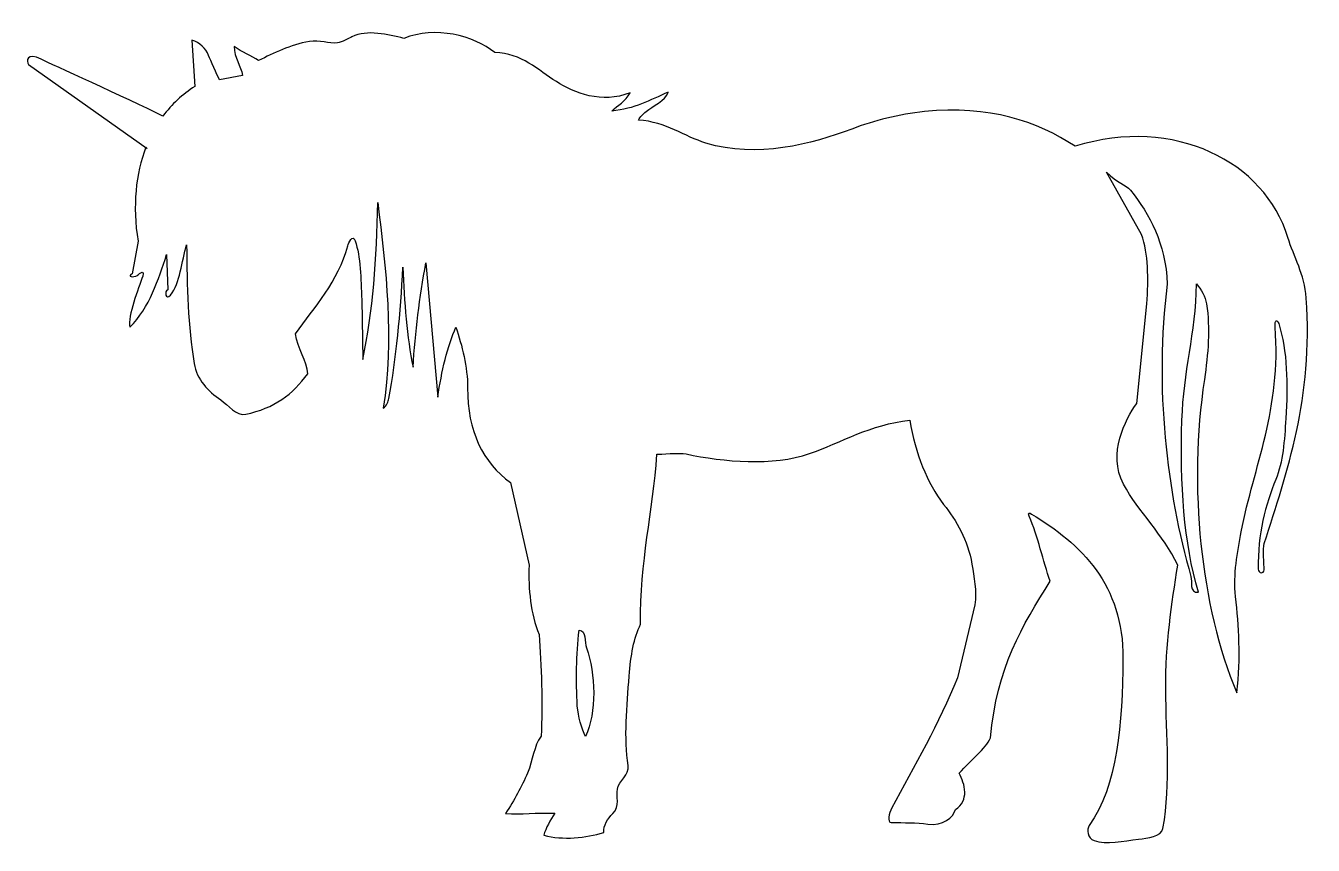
# Model space of a CAD drawing. Header units: centimetres. Extents: x -10.7 to 9.2, y -6.3 to 6.4.
import ezdxf

# ---------------------------------------------------------------- set-up
doc = ezdxf.new("R2010")
doc.units = ezdxf.units.CM
doc.header["$MEASUREMENT"] = 0
doc.layers.add('Camada 1', color=7, linetype='Continuous')

msp = doc.modelspace()

# ---------------------------------------------------------------- linework, layer by layer
at = {"layer": 'Camada 1'}
msp.add_open_spline([(-8.61253, 4.98172), (-8.47566, 5.16629), (-8.30956, 5.32137), (-8.11935, 5.44231), (-8.11935, 5.44231), (-8.11935, 5.44231), (-8.16197, 6.16145), (-8.16197, 6.16145), (-8.16197, 6.16145), (-8.03904, 6.11652), (-7.94999, 6.03858), (-7.90543, 5.92338), (-7.90543, 5.92338), (-7.87609, 5.84758), (-7.77219, 5.62657), (-7.73776, 5.54783), (-7.73776, 5.54783), (-7.73776, 5.54783), (-7.37809, 5.61464), (-7.37809, 5.61464), (-7.37809, 5.61464), (-7.40516, 5.75855), (-7.50541, 5.88989), (-7.50975, 6.05983), (-7.50975, 6.05983), (-7.38987, 5.97183), (-7.23678, 5.92238), (-7.13084, 5.84292), (-7.13084, 5.84292), (-6.8888, 5.96169), (-6.64689, 6.08687), (-6.34008, 6.14005), (-6.34008, 6.14005), (-6.18712, 6.16653), (-6.03761, 6.10081), (-5.90653, 6.11841), (-5.90653, 6.11841), (-5.84599, 6.12659), (-5.72212, 6.19093), (-5.68179, 6.2112), (-5.68179, 6.2112), (-5.44546, 6.32989), (-5.12146, 6.24618), (-4.87645, 6.18757), (-4.87645, 6.18757), (-4.39507, 6.38336), (-3.79264, 6.23403), (-3.46789, 5.96635), (-3.46789, 5.96635), (-3.04688, 5.95944), (-2.79897, 5.69293), (-2.51298, 5.51746), (-2.51298, 5.51746), (-2.23226, 5.34519), (-1.81347, 5.16604), (-1.3677, 5.34519), (-1.3677, 5.34519), (-1.44213, 5.20726), (-1.56307, 5.15146), (-1.65504, 5.06217), (-1.65504, 5.06217), (-1.29552, 5.09395), (-1.07044, 5.22997), (-0.77874, 5.35493), (-0.77874, 5.35493), (-0.82306, 5.21708), (-1.01742, 5.14332), (-1.12225, 5.0532), (-1.12225, 5.0532), (-1.16691, 5.01481), (-1.21747, 4.97004), (-1.24174, 4.92268), (-1.24174, 4.92268), (-0.80788, 4.89035), (-0.52559, 4.66691), (-0.19492, 4.56454), (-0.19492, 4.56454), (0.58782, 4.32221), (1.45539, 4.54737), (2.06634, 4.78242), (2.06634, 4.78242), (2.41644, 4.91712), (2.79625, 5.01049), (3.19442, 5.05253), (3.19442, 5.05253), (4.18978, 5.15765), (4.95033, 4.89817), (5.52929, 4.51601), (5.52929, 4.51601), (7.07356, 4.99324), (8.47111, 4.27156), (8.82706, 3.10316), (8.82706, 3.10316), (8.9212, 2.79413), (9.08572, 2.53817), (9.11207, 2.16204), (9.11207, 2.16204), (9.22105, 0.60677), (8.8165, -0.5242), (8.46133, -1.64232), (8.46133, -1.64232), (8.43733, -1.7177), (8.46059, -1.96921), (8.45834, -2.04965), (8.45834, -2.04965), (8.45649, -2.11416), (8.36759, -2.10577), (8.36685, -2.03788), (8.36685, -2.03788), (8.36029, -1.49493), (8.48189, -1.03273), (8.64085, -0.64816), (8.64085, -0.64816), (8.75168, -0.38032), (8.77523, -0.04144), (8.79558, 0.29561), (8.79558, 0.29561), (8.8277, 0.82745), (8.82106, 1.34331), (8.68655, 1.76733), (8.68655, 1.76733), (8.6702, 1.81874), (8.62019, 1.84911), (8.63048, 1.71449), (8.63048, 1.71449), (8.72734, 0.44417), (8.30361, -0.4321), (8.10481, -1.45943), (8.10481, -1.45943), (8.04385, -1.77439), (7.98054, -2.12073), (8.01715, -2.46321), (8.01715, -2.46321), (8.06602, -2.91988), (8.10235, -3.40391), (8.03477, -3.95647), (8.03477, -3.95647), (7.47295, -2.61011), (7.28457, -0.76792), (7.5327, 0.90311), (7.5327, 0.90311), (7.5912, 1.29647), (7.62549, 1.69429), (7.56649, 2.0717), (7.56649, 2.0717), (7.54879, 2.18529), (7.48, 2.29757), (7.41237, 2.38274), (7.41237, 2.38274), (7.39747, 1.61434), (7.20848, 1.02172), (7.1853, 0.26893), (7.1853, 0.26893), (7.15482, -0.71945), (7.2138, -1.62951), (7.44054, -2.39683), (7.44054, -2.39683), (7.29118, -2.41024), (7.34648, -2.2298), (7.32481, -2.15421), (7.32481, -2.15421), (6.94968, -0.84727), (6.75643, 0.78166), (6.95741, 2.38027), (6.95741, 2.38027), (6.93537, 3.01543), (6.6815, 3.46136), (6.38887, 3.83294), (6.38887, 3.83294), (6.31304, 3.9293), (6.18384, 3.94502), (6.01721, 4.11189), (6.01721, 4.11189), (6.01721, 4.11189), (6.56045, 3.14846), (6.56045, 3.14846), (6.56045, 3.14846), (6.66184, 2.84464), (6.67229, 2.46851), (6.63975, 2.07272), (6.63975, 2.07272), (6.63975, 2.07272), (6.4847, 0.53065), (6.4847, 0.53065), (6.4847, 0.53065), (6.31132, 0.27541), (6.02552, -0.24125), (6.28055, -0.71988), (6.28055, -0.71988), (6.5151, -1.1597), (6.88663, -1.48625), (7.12007, -1.97692), (7.12007, -1.97692), (7.02852, -2.57049), (6.92827, -3.20985), (6.93386, -3.89131), (6.93386, -3.89131), (6.93992, -4.63357), (7.01726, -5.3426), (6.89155, -6.05584), (6.89155, -6.05584), (6.86911, -6.18321), (6.64951, -6.21104), (6.51126, -6.22433), (6.51126, -6.22433), (6.27364, -6.24693), (6.02025, -6.31754), (5.82236, -6.24534), (5.82236, -6.24534), (5.72483, -6.20965), (5.70367, -6.0718), (5.74814, -6.00999), (5.74814, -6.00999), (6.18732, -5.4006), (6.26445, -4.42741), (6.27127, -3.42752), (6.27127, -3.42752), (6.27905, -2.28185), (5.62331, -1.64526), (4.85223, -1.18399), (4.85223, -1.18399), (4.82421, -1.16714), (4.78579, -1.15277), (4.81482, -1.21783), (4.81482, -1.21783), (4.95346, -1.5293), (5.03072, -1.91376), (5.14396, -2.22698), (5.14396, -2.22698), (4.71388, -2.90392), (4.30923, -3.57387), (4.21943, -4.65366), (4.21943, -4.65366), (4.13987, -4.82471), (3.91926, -4.99129), (3.73059, -5.20111), (3.73059, -5.20111), (3.82195, -5.36415), (3.89262, -5.62685), (3.67251, -5.76507), (3.67251, -5.76507), (3.64716, -5.8827), (3.47767, -6.02844), (3.24402, -5.99142), (3.24402, -5.99142), (3.06918, -5.96377), (2.87826, -5.96906), (2.67728, -5.96554), (2.67728, -5.96554), (2.60915, -5.9643), (2.64683, -5.81385), (2.68352, -5.74607), (2.68352, -5.74607), (3.03793, -5.09128), (3.41986, -4.43252), (3.70571, -3.72352), (3.70571, -3.72352), (3.70571, -3.72352), (3.97635, -2.59036), (3.97635, -2.59036), (3.97635, -2.59036), (4.00704, -2.37417), (3.96167, -2.16028), (3.92838, -1.96076), (3.92838, -1.96076), (3.86549, -1.58447), (3.69023, -1.29007), (3.49063, -1.03472), (3.49063, -1.03472), (3.23025, -0.70156), (3.0529, -0.24684), (2.96625, 0.26833), (2.96625, 0.26833), (2.35382, 0.20414), (1.90847, -0.07304), (1.41127, -0.24761), (1.41127, -0.24761), (0.84525, -0.44637), (0.08187, -0.37543), (-0.50333, -0.25303), (-0.50333, -0.25303), (-0.5998, -0.23284), (-0.90666, -0.25888), (-0.95463, -0.25888), (-0.95463, -0.25888), (-1.01501, -1.15092), (-1.21956, -1.9261), (-1.2081, -2.88926), (-1.2081, -2.88926), (-1.30996, -3.11085), (-1.3614, -3.36826), (-1.38492, -3.69709), (-1.38492, -3.69709), (-1.41773, -4.15765), (-1.46718, -4.6616), (-1.40077, -5.08356), (-1.40077, -5.08356), (-1.37807, -5.22789), (-1.54447, -5.31912), (-1.56783, -5.4472), (-1.56783, -5.4472), (-1.58709, -5.5524), (-1.52216, -5.71043), (-1.64006, -5.82783), (-1.64006, -5.82783), (-1.71719, -5.90443), (-1.78428, -6.01256), (-1.7796, -6.12006), (-1.7796, -6.12006), (-2.05101, -6.20639), (-2.41177, -6.24164), (-2.70876, -6.16194), (-2.70876, -6.16194), (-2.67733, -6.05052), (-2.60507, -5.92654), (-2.53567, -5.82132), (-2.53567, -5.82132), (-2.82174, -5.80939), (-3.05859, -5.84394), (-3.29965, -5.82391), (-3.29965, -5.82391), (-3.16519, -5.61949), (-3.0539, -5.41309), (-2.96006, -5.19836), (-2.96006, -5.19836), (-2.87312, -4.99992), (-2.86497, -4.77548), (-2.74985, -4.62839), (-2.74985, -4.62839), (-2.72233, -4.12214), (-2.74408, -3.52182), (-2.78089, -3.05325), (-2.78089, -3.05325), (-2.91204, -2.72157), (-2.95155, -2.35491), (-2.9358, -1.97867), (-2.9358, -1.97867), (-2.9358, -1.97867), (-3.22404, -0.69504), (-3.22404, -0.69504), (-3.22404, -0.69504), (-3.64957, -0.39794), (-3.8937, 0.10744), (-3.88971, 0.77038), (-3.88971, 0.77038), (-3.88775, 1.09979), (-3.97652, 1.4235), (-4.06965, 1.71111), (-4.06965, 1.71111), (-4.19935, 1.42131), (-4.29547, 1.02383), (-4.35035, 0.62867), (-4.35035, 0.62867), (-4.35035, 0.62867), (-4.5359, 2.7066), (-4.5359, 2.7066), (-4.5359, 2.7066), (-4.63316, 2.18018), (-4.7014, 1.63006), (-4.73529, 1.09031), (-4.73529, 1.09031), (-4.83051, 1.55402), (-4.8738, 2.10443), (-4.89116, 2.63958), (-4.89116, 2.63958), (-4.92979, 1.93282), (-4.99242, 1.22369), (-5.11034, 0.60552), (-5.11034, 0.60552), (-5.11942, 0.55821), (-5.14275, 0.49532), (-5.1971, 0.45603), (-5.1971, 0.45603), (-5.02467, 1.50095), (-5.155, 2.64276), (-5.28182, 3.64283), (-5.28182, 3.64283), (-5.2983, 2.78053), (-5.35678, 1.94764), (-5.51407, 1.2103), (-5.51407, 1.2103), (-5.51407, 1.2103), (-5.52957, 2.13679), (-5.52957, 2.13679), (-5.52957, 2.13679), (-5.54502, 2.46194), (-5.54637, 2.80537), (-5.633, 3.05061), (-5.633, 3.05061), (-5.67171, 3.16002), (-5.73439, 3.01449), (-5.74598, 2.97182), (-5.74598, 2.97182), (-5.89536, 2.42207), (-6.26274, 2.01903), (-6.5583, 1.60853), (-6.5583, 1.60853), (-6.52597, 1.37699), (-6.37852, 1.18514), (-6.36685, 0.98975), (-6.36685, 0.98975), (-6.60024, 0.67183), (-6.88795, 0.45564), (-7.3298, 0.36136), (-7.3298, 0.36136), (-7.47588, 0.33019), (-7.60153, 0.50498), (-7.71548, 0.58324), (-7.71548, 0.58324), (-7.91281, 0.71865), (-8.08846, 0.89976), (-8.12902, 1.14945), (-8.12902, 1.14945), (-8.22313, 1.72852), (-8.24234, 2.33719), (-8.2448, 2.98867), (-8.2448, 2.98867), (-8.32351, 2.73089), (-8.34489, 2.39407), (-8.49637, 2.20937), (-8.49637, 2.20937), (-8.56977, 2.11991), (-8.5963, 2.27332), (-8.53786, 2.2888), (-8.53786, 2.2888), (-8.53786, 2.2888), (-8.55495, 2.83577), (-8.55495, 2.83577), (-8.55495, 2.83577), (-8.68764, 2.45009), (-8.81554, 2.01945), (-9.12515, 1.71055), (-9.12515, 1.71055), (-9.16145, 1.88729), (-8.9909, 2.30652), (-8.92669, 2.50417), (-8.92669, 2.50417), (-8.88467, 2.63334), (-9.01728, 2.50748), (-9.00686, 2.51367), (-9.00686, 2.51367), (-9.07748, 2.47168), (-9.17387, 2.50491), (-9.08819, 2.53806), (-9.08819, 2.53806), (-9.08819, 2.53806), (-8.99884, 3.04418), (-8.99884, 3.04418), (-8.99884, 3.04418), (-9.08606, 3.59557), (-9.03515, 4.08965), (-8.87635, 4.49962), (-8.87635, 4.49962), (-8.87635, 4.49962), (-8.8546, 4.48337), (-8.8546, 4.48337), (-8.8546, 4.48337), (-8.8546, 4.48337), (-10.69544, 5.7839), (-10.69544, 5.7839), (-10.69544, 5.7839), (-10.73933, 5.8293), (-10.71743, 5.98104), (-10.4997, 5.86505), (-10.4997, 5.86505), (-10.35103, 5.78584), (-9.18295, 5.26914), (-8.61253, 4.98172)], degree=3, knots=[0, 0, 0, 0, 0.00847458, 0.00847458, 0.00847458, 0.00847458, 0.01694915, 0.01694915, 0.01694915, 0.01694915, 0.02542373, 0.02542373, 0.02542373, 0.02542373, 0.03389831, 0.03389831, 0.03389831, 0.03389831, 0.04237288, 0.04237288, 0.04237288, 0.04237288, 0.05084746, 0.05084746, 0.05084746, 0.05084746, 0.05932203, 0.05932203, 0.05932203, 0.05932203, 0.06779661, 0.06779661, 0.06779661, 0.06779661, 0.07627119, 0.07627119, 0.07627119, 0.07627119, 0.08474576, 0.08474576, 0.08474576, 0.08474576, 0.09322034, 0.09322034, 0.09322034, 0.09322034, 0.10169492, 0.10169492, 0.10169492, 0.10169492, 0.11016949, 0.11016949, 0.11016949, 0.11016949, 0.11864407, 0.11864407, 0.11864407, 0.11864407, 0.12711864, 0.12711864, 0.12711864, 0.12711864, 0.13559322, 0.13559322, 0.13559322, 0.13559322, 0.1440678, 0.1440678, 0.1440678, 0.1440678, 0.15254237, 0.15254237, 0.15254237, 0.15254237, 0.16101695, 0.16101695, 0.16101695, 0.16101695, 0.16949153, 0.16949153, 0.16949153, 0.16949153, 0.1779661, 0.1779661, 0.1779661, 0.1779661, 0.18644068, 0.18644068, 0.18644068, 0.18644068, 0.19491525, 0.19491525, 0.19491525, 0.19491525, 0.20338983, 0.20338983, 0.20338983, 0.20338983, 0.21186441, 0.21186441, 0.21186441, 0.21186441, 0.22033898, 0.22033898, 0.22033898, 0.22033898, 0.22881356, 0.22881356, 0.22881356, 0.22881356, 0.23728814, 0.23728814, 0.23728814, 0.23728814, 0.24576271, 0.24576271, 0.24576271, 0.24576271, 0.25423729, 0.25423729, 0.25423729, 0.25423729, 0.26271186, 0.26271186, 0.26271186, 0.26271186, 0.27118644, 0.27118644, 0.27118644, 0.27118644, 0.27966102, 0.27966102, 0.27966102, 0.27966102, 0.28813559, 0.28813559, 0.28813559, 0.28813559, 0.29661017, 0.29661017, 0.29661017, 0.29661017, 0.30508475, 0.30508475, 0.30508475, 0.30508475, 0.31355932, 0.31355932, 0.31355932, 0.31355932, 0.3220339, 0.3220339, 0.3220339, 0.3220339, 0.33050847, 0.33050847, 0.33050847, 0.33050847, 0.33898305, 0.33898305, 0.33898305, 0.33898305, 0.34745763, 0.34745763, 0.34745763, 0.34745763, 0.3559322, 0.3559322, 0.3559322, 0.3559322, 0.36440678, 0.36440678, 0.36440678, 0.36440678, 0.37288136, 0.37288136, 0.37288136, 0.37288136, 0.38135593, 0.38135593, 0.38135593, 0.38135593, 0.38983051, 0.38983051, 0.38983051, 0.38983051, 0.39830508, 0.39830508, 0.39830508, 0.39830508, 0.40677966, 0.40677966, 0.40677966, 0.40677966, 0.41525424, 0.41525424, 0.41525424, 0.41525424, 0.42372881, 0.42372881, 0.42372881, 0.42372881, 0.43220339, 0.43220339, 0.43220339, 0.43220339, 0.44067797, 0.44067797, 0.44067797, 0.44067797, 0.44915254, 0.44915254, 0.44915254, 0.44915254, 0.45762712, 0.45762712, 0.45762712, 0.45762712, 0.46610169, 0.46610169, 0.46610169, 0.46610169, 0.47457627, 0.47457627, 0.47457627, 0.47457627, 0.48305085, 0.48305085, 0.48305085, 0.48305085, 0.49152542, 0.49152542, 0.49152542, 0.49152542, 0.5, 0.5, 0.5, 0.5, 0.50847458, 0.50847458, 0.50847458, 0.50847458, 0.51694915, 0.51694915, 0.51694915, 0.51694915, 0.52542373, 0.52542373, 0.52542373, 0.52542373, 0.53389831, 0.53389831, 0.53389831, 0.53389831, 0.54237288, 0.54237288, 0.54237288, 0.54237288, 0.55084746, 0.55084746, 0.55084746, 0.55084746, 0.55932203, 0.55932203, 0.55932203, 0.55932203, 0.56779661, 0.56779661, 0.56779661, 0.56779661, 0.57627119, 0.57627119, 0.57627119, 0.57627119, 0.58474576, 0.58474576, 0.58474576, 0.58474576, 0.59322034, 0.59322034, 0.59322034, 0.59322034, 0.60169492, 0.60169492, 0.60169492, 0.60169492, 0.61016949, 0.61016949, 0.61016949, 0.61016949, 0.61864407, 0.61864407, 0.61864407, 0.61864407, 0.62711864, 0.62711864, 0.62711864, 0.62711864, 0.63559322, 0.63559322, 0.63559322, 0.63559322, 0.6440678, 0.6440678, 0.6440678, 0.6440678, 0.65254237, 0.65254237, 0.65254237, 0.65254237, 0.66101695, 0.66101695, 0.66101695, 0.66101695, 0.66949153, 0.66949153, 0.66949153, 0.66949153, 0.6779661, 0.6779661, 0.6779661, 0.6779661, 0.68644068, 0.68644068, 0.68644068, 0.68644068, 0.69491525, 0.69491525, 0.69491525, 0.69491525, 0.70338983, 0.70338983, 0.70338983, 0.70338983, 0.71186441, 0.71186441, 0.71186441, 0.71186441, 0.72033898, 0.72033898, 0.72033898, 0.72033898, 0.72881356, 0.72881356, 0.72881356, 0.72881356, 0.73728814, 0.73728814, 0.73728814, 0.73728814, 0.74576271, 0.74576271, 0.74576271, 0.74576271, 0.75423729, 0.75423729, 0.75423729, 0.75423729, 0.76271186, 0.76271186, 0.76271186, 0.76271186, 0.77118644, 0.77118644, 0.77118644, 0.77118644, 0.77966102, 0.77966102, 0.77966102, 0.77966102, 0.78813559, 0.78813559, 0.78813559, 0.78813559, 0.79661017, 0.79661017, 0.79661017, 0.79661017, 0.80508475, 0.80508475, 0.80508475, 0.80508475, 0.81355932, 0.81355932, 0.81355932, 0.81355932, 0.8220339, 0.8220339, 0.8220339, 0.8220339, 0.83050847, 0.83050847, 0.83050847, 0.83050847, 0.83898305, 0.83898305, 0.83898305, 0.83898305, 0.84745763, 0.84745763, 0.84745763, 0.84745763, 0.8559322, 0.8559322, 0.8559322, 0.8559322, 0.86440678, 0.86440678, 0.86440678, 0.86440678, 0.87288136, 0.87288136, 0.87288136, 0.87288136, 0.88135593, 0.88135593, 0.88135593, 0.88135593, 0.88983051, 0.88983051, 0.88983051, 0.88983051, 0.89830508, 0.89830508, 0.89830508, 0.89830508, 0.90677966, 0.90677966, 0.90677966, 0.90677966, 0.91525424, 0.91525424, 0.91525424, 0.91525424, 0.92372881, 0.92372881, 0.92372881, 0.92372881, 0.93220339, 0.93220339, 0.93220339, 0.93220339, 0.94067797, 0.94067797, 0.94067797, 0.94067797, 0.94915254, 0.94915254, 0.94915254, 0.94915254, 0.95762712, 0.95762712, 0.95762712, 0.95762712, 0.96610169, 0.96610169, 0.96610169, 0.96610169, 0.97457627, 0.97457627, 0.97457627, 0.97457627, 0.98305085, 0.98305085, 0.98305085, 0.98305085, 1, 1, 1, 1], dxfattribs=at)
at = {"layer": 'Camada 1', "color": 7}
msp.add_open_spline([(-2.16038, -2.9843), (-2.20438, -3.36628), (-2.21068, -3.76879), (-2.18816, -4.15987), (-2.18816, -4.15987), (-2.17914, -4.31751), (-2.11754, -4.5192), (-2.06211, -4.62982), (-2.06211, -4.62982), (-1.88428, -4.26493), (-1.90344, -3.65962), (-2.047, -3.25634), (-2.047, -3.25634), (-2.07769, -3.17025), (-2.04536, -2.98756), (-2.16038, -2.9843)], degree=3, knots=[0, 0, 0, 0, 0.2, 0.2, 0.2, 0.2, 0.4, 0.4, 0.4, 0.4, 0.6, 0.6, 0.6, 0.6, 1, 1, 1, 1], dxfattribs=at)

doc.saveas('drawing.dxf')
